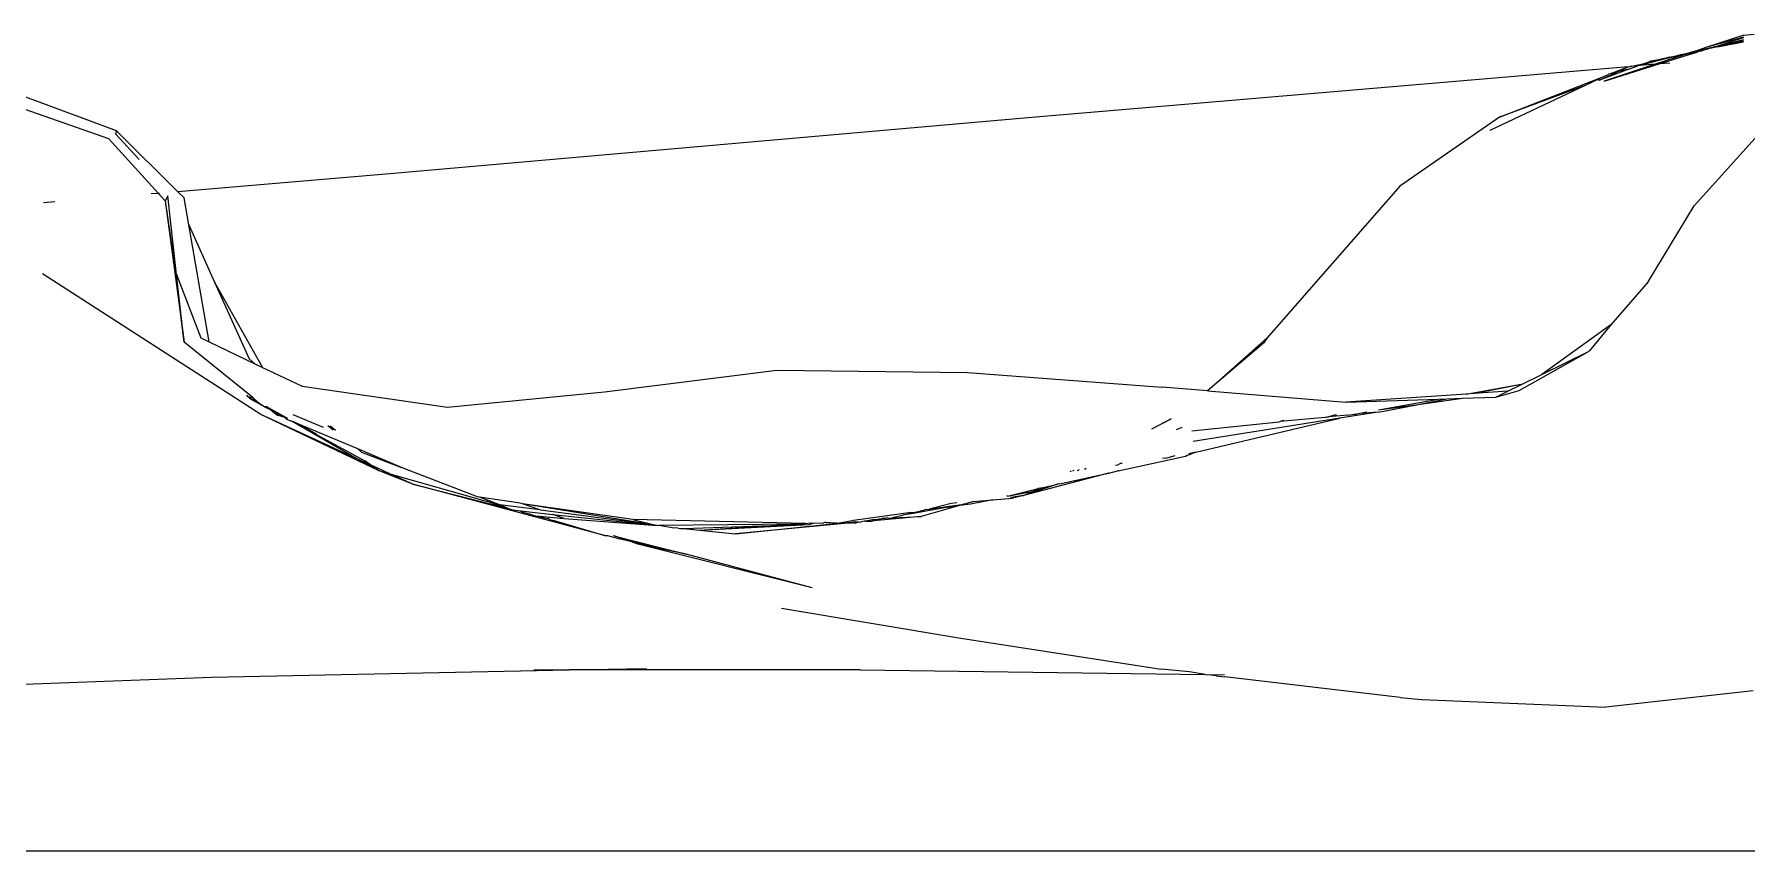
# Model space of a CAD drawing. Header units: millimetres. Extents: x -41292 to 298682, y -22072 to 33155.
# Drawn here: x 27925 to 28038.4, y 1460.6 to 1514.7 of the extents above; entities that cross this region are included whole.
import ezdxf

# ---------------------------------------------------------------- set-up
doc = ezdxf.new("R2010")
doc.units = ezdxf.units.MM
doc.layers.add('틀', color=8, linetype='Continuous')

# ---------------------------------------------------------------- blocks, each defined once
blk = doc.blocks.new('AHSISHEUD')
for p, q in [((28662.47, 19161.66), (28663.89, 19161.99)), ((28663.07, 19161.74), (28663.89, 19161.99)), ((28665.61, 19162.69), (28663.16, 19161.89)), ((28665.6, 19162.56), (28663.16, 19161.89)), ((28665.6, 19162.34), (28663.87, 19161.91)), ((28665.6, 19162.27), (28663.87, 19161.91)), ((28663.87, 19161.91), (28665.6, 19162.24)), ((28663.89, 19161.99), (28665.6, 19162.53)), ((28663.89, 19161.99), (28665.6, 19162.4)), ((28665.61, 19162.69), (28666.29, 19162.75)), ((28658.09, 19160.61), (28659.04, 19160.82)), ((28660.23, 19161.08), (28658.74, 19160.67)), ((28659.04, 19160.82), (28658.74, 19160.67)), ((28659.04, 19160.82), (28659.44, 19160.97)), ((28659.44, 19160.97), (28660.67, 19161.23)), ((28660.23, 19161.08), (28659.44, 19160.97)), ((28661.67, 19161.39), (28659.74, 19160.76)), ((28660.01, 19160.78), (28662.57, 19161.58)), ((28660.71, 19160.84), (28660.01, 19160.78)), ((28661.67, 19161.39), (28660.23, 19161.08)), ((28660.67, 19161.23), (28660.23, 19161.08)), ((28660.67, 19161.23), (28661.13, 19161.33)), ((28661.13, 19161.33), (28661.45, 19161.41)), ((28661.45, 19161.41), (28662.08, 19161.53)), ((28662.57, 19161.58), (28661.67, 19161.39)), ((28662.08, 19161.53), (28661.67, 19161.39)), ((28662.47, 19161.66), (28662.08, 19161.53)), ((28663.16, 19161.89), (28662.47, 19161.66)), ((28662.64, 19161.6), (28662.57, 19161.58)), ((28662.78, 19161.63), (28662.64, 19161.6)), ((28663.07, 19161.74), (28662.78, 19161.63)), ((28663.87, 19161.91), (28663.07, 19161.74)), ((28657.95, 19160.58), (28618.46, 19157.23)), ((28649.43, 19157.26), (28656.46, 19160)), ((28656.46, 19160), (28655.1, 19159.36)), ((28655.99, 19159.68), (28656.01, 19159.7)), ((28656.05, 19159.71), (28656.01, 19159.7)), ((28657.99, 19160.43), (28656.05, 19159.71)), ((28656.05, 19159.71), (28657.17, 19160.22)), ((28656.36, 19159.64), (28660.01, 19160.78)), ((28659.74, 19160.76), (28656.36, 19159.64)), ((28656.59, 19160.05), (28656.46, 19160)), ((28656.59, 19160.05), (28656.66, 19160.1)), ((28656.78, 19160.13), (28656.66, 19160.1)), ((28656.81, 19160.14), (28656.78, 19160.13)), ((28656.81, 19160.14), (28657.95, 19160.58)), ((28657.17, 19160.22), (28656.81, 19160.14)), ((28657.23, 19160.25), (28657.17, 19160.22)), ((28657.23, 19160.25), (28657.95, 19160.58)), ((28657.99, 19160.43), (28657.23, 19160.25)), ((28657.95, 19160.58), (28658.06, 19160.61)), ((28657.99, 19160.43), (28658.6, 19160.66)), ((28658.06, 19160.61), (28658.09, 19160.61)), ((28658.6, 19160.66), (28658.09, 19160.61)), ((28658.74, 19160.67), (28658.6, 19160.66)), ((28659.74, 19160.76), (28658.74, 19160.67)), ((28660.01, 19160.78), (28659.74, 19160.76)), ((28557.85, 19156.36), (28551.85, 19158.59)), ((28655.1, 19159.36), (28648.8, 19156.38)), ((28655.1, 19159.36), (28649.43, 19157.26)), ((28551.34, 19157.95), (28557.31, 19155.85)), ((28557.85, 19156.36), (28557.77, 19156.15)), ((28557.85, 19156.36), (28561.91, 19152.31)), ((28618.46, 19157.23), (28575.95, 19153.5)), ((28649.43, 19157.26), (28642.83, 19152.69)), ((28557.31, 19155.85), (28560.62, 19152.21)), ((28559.34, 19154.46), (28557.77, 19156.15)), ((28662.33, 19151.38), (28666.57, 19156.08)), ((28575.95, 19153.5), (28561.91, 19152.31)), ((28560.62, 19152.21), (28560.15, 19152.17)), ((28560.62, 19152.21), (28561.07, 19151.72)), ((28560.7, 19152.21), (28560.62, 19152.21)), ((28561.24, 19152.04), (28561.07, 19151.72)), ((28561.82, 19146.83), (28561.24, 19152.04)), ((28561.91, 19152.31), (28562.32, 19151.91)), ((28562.63, 19150.12), (28562.32, 19151.91)), ((28642.83, 19152.69), (28634.05, 19142.64)), ((28553.76, 19151.65), (28553, 19151.58)), ((28561.07, 19151.72), (28562.32, 19142.35)), ((28561.07, 19151.72), (28561.75, 19147.02)), ((28659.27, 19146.36), (28662.33, 19151.38)), ((28563.98, 19142.37), (28562.63, 19150.12)), ((28562.63, 19150.12), (28564.33, 19146.34)), ((28567.4, 19137.56), (28552.95, 19146.88)), ((28562.32, 19142.35), (28561.75, 19147.02)), ((28561.75, 19147.02), (28561.82, 19146.83)), ((28562.32, 19142.35), (28561.82, 19146.83)), ((28561.82, 19146.83), (28563.42, 19142.64)), ((28564.33, 19146.34), (28567.52, 19140.68)), ((28564.33, 19146.34), (28566.62, 19141.25)), ((28659.27, 19146.36), (28656.8, 19143.5)), ((28656.8, 19143.5), (28652.23, 19140.21)), ((28656.8, 19143.5), (28655.38, 19141.76)), ((28566.89, 19138.66), (28562.32, 19142.35)), ((28563.42, 19142.64), (28563.98, 19142.37)), ((28563.98, 19142.37), (28567, 19140.93)), ((28630.1, 19139.13), (28634.05, 19142.64)), ((28633.8, 19142.28), (28630.1, 19139.13)), ((28634.05, 19142.64), (28633.8, 19142.28)), ((28650.73, 19139.16), (28655.38, 19141.76)), ((28652.23, 19140.21), (28655.38, 19141.76)), ((28566.62, 19141.25), (28567, 19140.93)), ((28567, 19140.93), (28567.52, 19140.68)), ((28567.52, 19140.68), (28570.14, 19139.44)), ((28590.17, 19139.07), (28601.57, 19140.51)), ((28601.57, 19140.51), (28614.2, 19140.35)), ((28570.14, 19139.44), (28579.77, 19138.04)), ((28614.2, 19140.35), (28627.1, 19139.37)), ((28630.1, 19139.13), (28627.1, 19139.37)), ((28647.22, 19138.92), (28650.97, 19139.59)), ((28647.72, 19138.95), (28650.97, 19139.59)), ((28649.99, 19139.11), (28650.97, 19139.59)), ((28650.97, 19139.59), (28652.23, 19140.21)), ((28566.45, 19138.84), (28566.54, 19138.74)), ((28566.54, 19138.74), (28567.17, 19138.43)), ((28566.89, 19138.66), (28566.54, 19138.74)), ((28566.63, 19138.64), (28567.47, 19138.19)), ((28567.17, 19138.43), (28566.89, 19138.66)), ((28567.17, 19138.43), (28567.47, 19138.19)), ((28567.65, 19138.07), (28567.47, 19138.19)), ((28579.77, 19138.04), (28590.17, 19139.07)), ((28630.1, 19139.13), (28639.26, 19138.38)), ((28647.22, 19138.92), (28639.26, 19138.38)), ((28639.26, 19138.38), (28645.37, 19138.59)), ((28641.41, 19137.87), (28645.37, 19138.59)), ((28641.41, 19137.87), (28644.04, 19138.23)), ((28641.77, 19137.79), (28644.04, 19138.23)), ((28644.04, 19138.23), (28646.98, 19138.64)), ((28644.04, 19138.23), (28645.94, 19138.6)), ((28645.37, 19138.59), (28645.94, 19138.6)), ((28645.94, 19138.6), (28646.98, 19138.64)), ((28646.98, 19138.64), (28649.2, 19138.72)), ((28647.72, 19138.95), (28647.22, 19138.92)), ((28649.99, 19139.11), (28647.72, 19138.95)), ((28649.2, 19138.72), (28650.73, 19139.16)), ((28649.2, 19138.72), (28649.99, 19139.11)), ((28575.19, 19133.86), (28567.4, 19137.56)), ((28573.92, 19134.57), (28567.4, 19137.56)), ((28567.65, 19138.07), (28568.06, 19137.87)), ((28567.69, 19138.12), (28567.8, 19138.09)), ((28567.8, 19138.09), (28567.84, 19138.04)), ((28567.84, 19138.04), (28569.12, 19137.35)), ((28567.84, 19138.04), (28568.06, 19137.87)), ((28568.06, 19137.87), (28568.17, 19137.78)), ((28568.17, 19137.78), (28568.53, 19137.5)), ((28568.17, 19137.78), (28568.8, 19137.43)), ((28568.8, 19137.43), (28568.53, 19137.5)), ((28568.8, 19137.43), (28568.93, 19137.4)), ((28569.1, 19137.26), (28568.93, 19137.4)), ((28569.1, 19137.26), (28569.45, 19137.12)), ((28569.12, 19137.35), (28569.17, 19137.33)), ((28569.45, 19137.12), (28574.29, 19134.49)), ((28569.45, 19137.12), (28573.92, 19134.57)), ((28569.96, 19136.9), (28569.45, 19137.12)), ((28571.56, 19136.71), (28569.55, 19137.54)), ((28626.42, 19136.62), (28627.68, 19137.27)), ((28627.68, 19137.27), (28626.44, 19136.62)), ((28629.06, 19136.49), (28634.85, 19137.07)), ((28638.87, 19137.32), (28629.14, 19135.77)), ((28629.33, 19135.08), (28638.87, 19137.32)), ((28634.85, 19137.07), (28634.91, 19137.09)), ((28637.89, 19137.37), (28634.91, 19137.09)), ((28635.1, 19137.16), (28634.91, 19137.09)), ((28635.1, 19137.16), (28635.13, 19137.17)), ((28637.96, 19137.38), (28637.89, 19137.37)), ((28637.96, 19137.38), (28638.04, 19137.41)), ((28638.04, 19137.41), (28638.11, 19137.41)), ((28638.59, 19137.55), (28638.11, 19137.41)), ((28639.39, 19137.52), (28638.11, 19137.41)), ((28638.59, 19137.55), (28638.64, 19137.56)), ((28641.37, 19137.71), (28638.87, 19137.32)), ((28639.39, 19137.52), (28639.8, 19137.59)), ((28639.8, 19137.59), (28639.97, 19137.58)), ((28640.2, 19137.63), (28639.97, 19137.58)), ((28640.62, 19137.73), (28640.2, 19137.63)), ((28641.37, 19137.71), (28640.2, 19137.63)), ((28641.37, 19137.71), (28641.77, 19137.79)), ((28569.96, 19136.9), (28571.12, 19136.26)), ((28573.82, 19135.28), (28569.96, 19136.9)), ((28571.85, 19136.83), (28572.2, 19136.54)), ((28572.35, 19136.5), (28572, 19136.79)), ((28628.39, 19136.7), (28628.02, 19136.54)), ((28574.07, 19135.07), (28573.82, 19135.28)), ((28576.72, 19134.06), (28573.82, 19135.28)), ((28574.07, 19135.07), (28576.72, 19134.06)), ((28624.17, 19133.84), (28628.63, 19134.8)), ((28627.34, 19134.68), (28627.89, 19134.83)), ((28627.89, 19134.83), (28627.96, 19134.84)), ((28628.63, 19134.8), (28628.76, 19134.87)), ((28628.76, 19134.87), (28629, 19134.94)), ((28629.33, 19135.08), (28628.87, 19134.97)), ((28629.33, 19135.08), (28629, 19134.94)), ((28573.92, 19134.57), (28575.19, 19133.86)), ((28574.67, 19134.22), (28573.92, 19134.57)), ((28574.67, 19134.22), (28574.29, 19134.49)), ((28575.19, 19133.86), (28574.67, 19134.22)), ((28575.91, 19133.65), (28574.67, 19134.22)), ((28577.47, 19132.94), (28575.19, 19133.86)), ((28575.19, 19133.86), (28575.91, 19133.65)), ((28575.91, 19133.65), (28575.95, 19133.63)), ((28575.95, 19133.63), (28582.33, 19131.83)), ((28577.47, 19132.94), (28575.95, 19133.63)), ((28577.22, 19133.85), (28576.72, 19134.06)), ((28581.76, 19132.11), (28577.22, 19133.85)), ((28623.54, 19133.68), (28617.99, 19132.22)), ((28620.29, 19132.97), (28623.54, 19133.68)), ((28621, 19133.8), (28621.08, 19133.84)), ((28621.24, 19133.86), (28621.15, 19133.82)), ((28621.48, 19133.86), (28621.61, 19133.92)), ((28622.07, 19133.98), (28621.94, 19133.93)), ((28623.57, 19133.69), (28623.54, 19133.68)), ((28623.57, 19133.69), (28624.14, 19133.84)), ((28624.01, 19134.21), (28624.16, 19134.24)), ((28624.17, 19133.84), (28624.14, 19133.84)), ((28624.16, 19134.24), (28624.31, 19134.31)), ((28624.45, 19134.33), (28624.31, 19134.31)), ((28627.34, 19134.68), (28627.12, 19134.65)), ((28590.25, 19129.53), (28577.47, 19132.94)), ((28577.47, 19132.94), (28583.74, 19131.35)), ((28616.86, 19132.16), (28618.89, 19132.66)), ((28616.86, 19132.16), (28618.57, 19132.48)), ((28620.17, 19132.94), (28617.99, 19132.22)), ((28618.57, 19132.48), (28617.99, 19132.22)), ((28618.57, 19132.48), (28619.61, 19132.81)), ((28618.89, 19132.66), (28618.57, 19132.48)), ((28619.06, 19132.69), (28618.89, 19132.66)), ((28619.1, 19132.71), (28619.06, 19132.69)), ((28619.1, 19132.71), (28619.61, 19132.81)), ((28619.61, 19132.81), (28619.71, 19132.84)), ((28619.71, 19132.84), (28620.17, 19132.94)), ((28620.29, 19132.97), (28620.17, 19132.94)), ((28581.88, 19132.09), (28581.76, 19132.11)), ((28583.17, 19131.6), (28581.88, 19132.09)), ((28584.58, 19131.7), (28581.88, 19132.09)), ((28582.86, 19131.65), (28582.33, 19131.83)), ((28582.86, 19131.65), (28583.74, 19131.35)), ((28583.22, 19131.58), (28583.17, 19131.6)), ((28585.89, 19131.24), (28583.22, 19131.58)), ((28583.74, 19131.35), (28583.22, 19131.58)), ((28583.74, 19131.35), (28583.93, 19131.3)), ((28584.73, 19131.64), (28584.58, 19131.7)), ((28585.89, 19131.24), (28584.73, 19131.64)), ((28592.03, 19130.61), (28584.73, 19131.64)), ((28593.66, 19130.21), (28584.73, 19131.64)), ((28612.66, 19131.39), (28610.63, 19131.01)), ((28613.45, 19131.48), (28611.13, 19130.82)), ((28613.13, 19131.68), (28611.76, 19131.31)), ((28611.76, 19131.31), (28613.96, 19131.63)), ((28613.45, 19131.48), (28612.66, 19131.39)), ((28613.49, 19131.71), (28613.13, 19131.68)), ((28613.52, 19131.49), (28613.45, 19131.48)), ((28613.61, 19131.52), (28613.52, 19131.49)), ((28613.67, 19131.53), (28613.61, 19131.52)), ((28613.96, 19131.63), (28613.67, 19131.53)), ((28614.39, 19131.63), (28613.67, 19131.53)), ((28614.1, 19131.65), (28613.96, 19131.63)), ((28614.16, 19131.67), (28614.1, 19131.65)), ((28614.36, 19131.73), (28614.16, 19131.67)), ((28614.46, 19131.75), (28614.36, 19131.73)), ((28615.88, 19131.91), (28614.39, 19131.63)), ((28614.61, 19131.8), (28614.46, 19131.75)), ((28614.61, 19131.8), (28615.88, 19131.91)), ((28615.88, 19131.91), (28617.21, 19132.02)), ((28616.8, 19132.19), (28616.86, 19132.16)), ((28617.06, 19132.08), (28617.92, 19132.21)), ((28617.92, 19132.21), (28617.09, 19132.07)), ((28617.92, 19132.21), (28617.21, 19132.02)), ((28617.94, 19132.21), (28617.92, 19132.21)), ((28617.99, 19132.22), (28617.94, 19132.21)), ((28583.93, 19131.3), (28584.12, 19131.24)), ((28584.12, 19131.24), (28584.61, 19131.18)), ((28584.61, 19131.18), (28584.74, 19131.09)), ((28584.61, 19131.18), (28586.73, 19130.95)), ((28584.74, 19131.09), (28584.84, 19131.07)), ((28584.84, 19131.07), (28585.19, 19130.99)), ((28585.19, 19130.99), (28585.38, 19130.93)), ((28585.38, 19130.93), (28585.67, 19130.84)), ((28585.67, 19130.84), (28585.85, 19130.83)), ((28585.85, 19130.83), (28587.49, 19130.68)), ((28585.85, 19130.83), (28585.96, 19130.76)), ((28585.93, 19131.23), (28585.89, 19131.24)), ((28593.66, 19130.21), (28585.93, 19131.23)), ((28585.96, 19130.76), (28586.41, 19130.67)), ((28586.52, 19130.6), (28586.41, 19130.67)), ((28586.52, 19130.6), (28586.82, 19130.54)), ((28587.49, 19130.68), (28586.73, 19130.95)), ((28586.73, 19130.95), (28593.66, 19130.21)), ((28586.82, 19130.54), (28590.25, 19129.53)), ((28587.49, 19130.68), (28593.66, 19130.21)), ((28592.03, 19130.61), (28593.66, 19130.21)), ((28603.47, 19130.35), (28592.03, 19130.61)), ((28593.66, 19130.21), (28593.76, 19130.23)), ((28593.76, 19130.23), (28602.91, 19130.32)), ((28593.76, 19130.23), (28594.39, 19130.13)), ((28595.42, 19130.02), (28601.22, 19130.21)), ((28596.45, 19129.91), (28603.71, 19130.29)), ((28596.45, 19129.91), (28601.22, 19130.21)), ((28606.52, 19130.39), (28598.84, 19129.67)), ((28598.84, 19129.67), (28605.69, 19130.36)), ((28601.22, 19130.21), (28602.91, 19130.32)), ((28601.22, 19130.21), (28603.71, 19130.29)), ((28602.91, 19130.32), (28603.47, 19130.35)), ((28603.47, 19130.35), (28603.81, 19130.38)), ((28603.71, 19130.29), (28603.98, 19130.36)), ((28603.81, 19130.38), (28603.98, 19130.36)), ((28603.98, 19130.36), (28604.67, 19130.39)), ((28604.79, 19130.44), (28604.67, 19130.39)), ((28604.79, 19130.44), (28604.84, 19130.41)), ((28604.84, 19130.41), (28605.14, 19130.41)), ((28605.14, 19130.41), (28605.3, 19130.38)), ((28605.3, 19130.38), (28605.54, 19130.4)), ((28605.54, 19130.4), (28605.69, 19130.36)), ((28605.69, 19130.36), (28605.73, 19130.4)), ((28605.73, 19130.4), (28606.56, 19130.55)), ((28605.73, 19130.4), (28605.95, 19130.39)), ((28605.95, 19130.39), (28606.09, 19130.4)), ((28606.09, 19130.4), (28606.8, 19130.47)), ((28606.09, 19130.4), (28606.52, 19130.39)), ((28606.64, 19130.4), (28606.52, 19130.39)), ((28606.56, 19130.55), (28606.65, 19130.56)), ((28606.64, 19130.4), (28606.86, 19130.4)), ((28606.65, 19130.56), (28610.48, 19131.09)), ((28606.8, 19130.47), (28607.12, 19130.44)), ((28607.12, 19130.44), (28606.86, 19130.4)), ((28607.17, 19130.45), (28607.12, 19130.44)), ((28607.36, 19130.49), (28607.17, 19130.45)), ((28607.43, 19130.49), (28607.36, 19130.49)), ((28607.48, 19130.5), (28607.43, 19130.49)), ((28607.91, 19130.59), (28607.48, 19130.5)), ((28607.48, 19130.5), (28607.86, 19130.51)), ((28607.86, 19130.51), (28607.94, 19130.52)), ((28608.16, 19130.61), (28607.91, 19130.59)), ((28607.97, 19130.52), (28607.94, 19130.52)), ((28611.13, 19130.82), (28607.97, 19130.52)), ((28608.16, 19130.61), (28607.97, 19130.52)), ((28608.16, 19130.61), (28608.35, 19130.66)), ((28608.35, 19130.66), (28608.51, 19130.65)), ((28608.51, 19130.65), (28608.56, 19130.68)), ((28608.68, 19130.68), (28608.56, 19130.68)), ((28608.78, 19130.67), (28608.68, 19130.68)), ((28608.88, 19130.73), (28608.78, 19130.67)), ((28608.92, 19130.7), (28608.88, 19130.73)), ((28608.92, 19130.7), (28609.21, 19130.72)), ((28609.81, 19130.86), (28609.21, 19130.72)), ((28609.21, 19130.72), (28611.13, 19130.82)), ((28609.95, 19130.89), (28609.81, 19130.86)), ((28610.03, 19130.92), (28609.95, 19130.89)), ((28610.16, 19130.94), (28610.03, 19130.92)), ((28610.72, 19131.08), (28610.16, 19130.94)), ((28610.63, 19131.01), (28610.16, 19130.94)), ((28610.48, 19131.09), (28610.72, 19131.08)), ((28611.03, 19131.14), (28610.72, 19131.08)), ((28611.06, 19131.17), (28611.03, 19131.14)), ((28611.29, 19131.2), (28611.06, 19131.17)), ((28611.46, 19131.27), (28611.29, 19131.2)), ((28611.63, 19131.25), (28611.46, 19131.27)), ((28611.76, 19131.31), (28611.63, 19131.25)), ((28590.39, 19129.53), (28590.25, 19129.53)), ((28591.12, 19129.33), (28590.39, 19129.53)), ((28590.75, 19129.54), (28590.78, 19129.54)), ((28590.78, 19129.54), (28590.87, 19129.51)), ((28590.87, 19129.51), (28595.56, 19128.31)), ((28591.89, 19129.15), (28590.87, 19129.51)), ((28591.89, 19129.15), (28591.12, 19129.33)), ((28592.38, 19128.98), (28591.89, 19129.15)), ((28595.56, 19128.31), (28591.89, 19129.15)), ((28594.39, 19130.13), (28594.78, 19130.06)), ((28595.03, 19130.04), (28594.78, 19130.06)), ((28595.03, 19130.04), (28595.17, 19130.01)), ((28595.17, 19130.01), (28595.42, 19130.02)), ((28595.42, 19130.02), (28596.45, 19129.91)), ((28596.45, 19129.91), (28598.84, 19129.67)), ((28595.56, 19128.31), (28592.38, 19128.98)), ((28603.91, 19126.08), (28592.38, 19128.98)), ((28603.91, 19126.08), (28595.56, 19128.31)), ((28601.88, 19124.74), (28613.77, 19122.75)), ((28613.77, 19122.75), (28627.02, 19120.7)), ((28549.89, 19119.63), (28564.14, 19120.17)), ((28564.14, 19120.17), (28587.82, 19120.65)), ((28585.49, 19120.65), (28587.82, 19120.65)), ((28587.82, 19120.65), (28592.95, 19120.75)), ((28607.11, 19120.65), (28587.82, 19120.65)), ((28607.11, 19120.65), (28629.94, 19120.34)), ((28628.91, 19120.52), (28627.02, 19120.7)), ((28629.94, 19120.34), (28628.91, 19120.52)), ((28629.94, 19120.34), (28630.34, 19120.33)), ((28631.23, 19120.31), (28630.34, 19120.33)), ((28630.34, 19120.33), (28630.64, 19120.27)), ((28630.64, 19120.27), (28630.67, 19120.26)), ((28630.67, 19120.26), (28631.25, 19120.18)), ((28642.85, 19118.82), (28631.25, 19120.18)), ((28666.24, 19119.27), (28656.48, 19118.19)), ((28642.85, 19118.82), (28644.3, 19118.69)), ((28644.3, 19118.69), (28656.48, 19118.19)), ((27995.74, 19108.67), (29326.58, 19108.67))]:
    blk.add_line(p, q)

msp = doc.modelspace()

# ---------------------------------------------------------------- linework, layer by layer
at = {"layer": '틀'}
msp.add_line((26044.67, 1460.58), (28934.67, 1460.58), dxfattribs=at)

# ---------------------------------------------------------------- block references
msp.add_blockref('AHSISHEUD', (-627.37, -17648.09))

doc.saveas('drawing.dxf')
